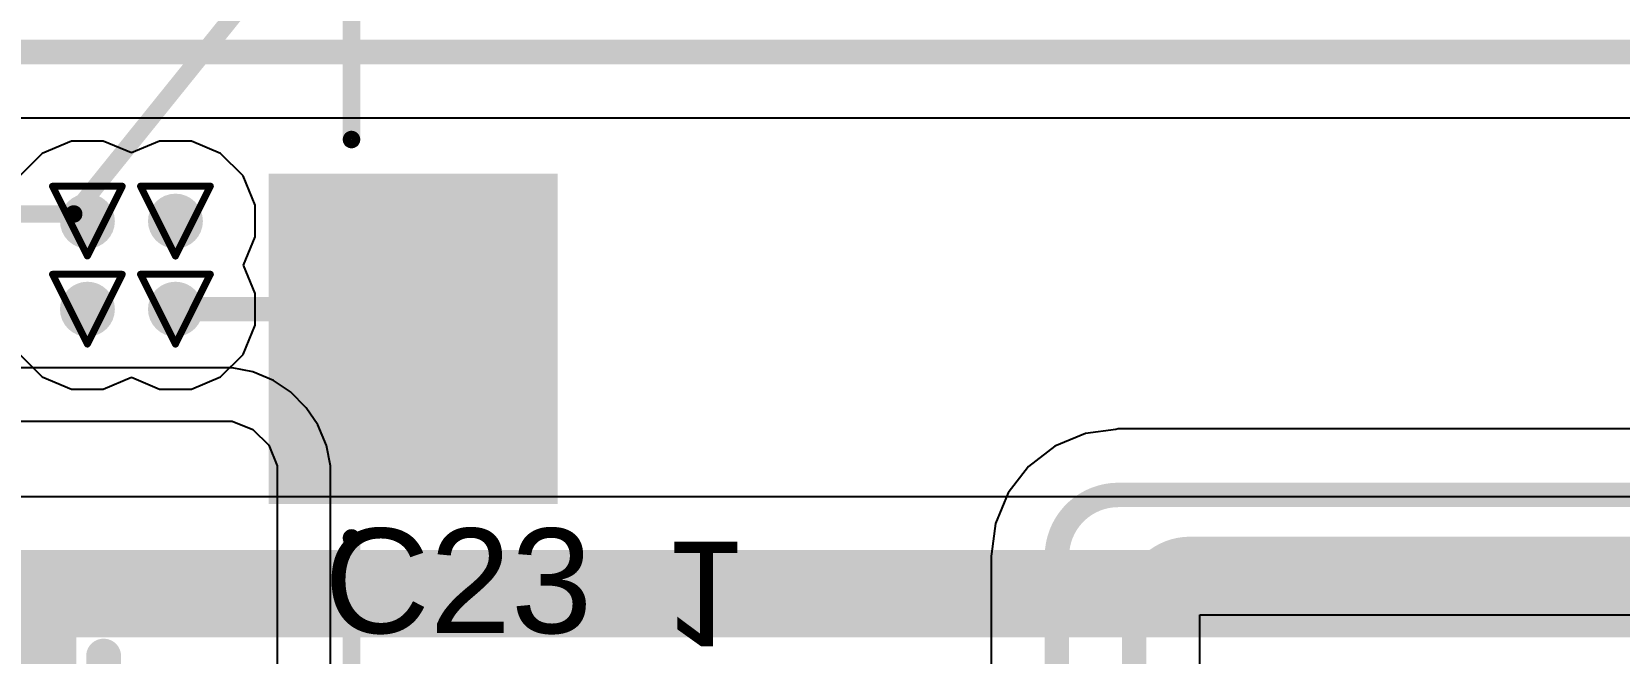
# Model space of a CAD drawing. Header units: inches. Extents: x -5 to 234, y -4 to 104.
# Drawn here: x 32.02 to 43.58, y 14.21 to 18.73 of the extents above; entities that cross this region are included whole.
import ezdxf

# ---------------------------------------------------------------- set-up
doc = ezdxf.new("R2010")
doc.units = ezdxf.units.IN
for name, color, linetype in [('Bottom Layer', 5, 'Continuous'), ('Bottom Overlay', 54, 'Continuous'), ('Bottom Paste', 16, 'Continuous'), ('Bottom Solder', 6, 'Continuous'), ('Drill Drawing', 1, 'Continuous'), ('GND', 16, 'Continuous'), ('POWER', 76, 'Continuous'), ('Top Layer', 1, 'Continuous'), ('Top Overlay', 2, 'Continuous'), ('Top Paste', 8, 'Continuous'), ('Top Solder', 216, 'Continuous'), ('Via Holes', 16, 'Continuous')]:
    doc.layers.add(name, color=color, linetype=linetype)
doc.styles.add('Arial', font='', dxfattribs={"height": 0.2})
doc.styles.get('Arial').set_extended_font_data('Arial')

# ---------------------------------------------------------------- blocks, each defined once
blk = doc.blocks.new('VLCF5020T_220MR75_1_93')
at = {"layer": 'Top Layer'}
for points in [[(-3.2, -2.45), (-3.2, 2.45), (-0.6, 2.45), (-0.6, -2.45)], [(0.6, -2.45), (0.6, 2.45), (3.2, 2.45), (3.2, -2.45)]]:
    blk.add_hatch(color=1, dxfattribs=at).paths.add_polyline_path(points)
at = {"layer": 'Top Paste'}
for points in [[(-3.2, -2.45), (-3.2, 2.45), (-0.6, 2.45), (-0.6, -2.45)], [(0.6, -2.45), (0.6, 2.45), (3.2, 2.45), (3.2, -2.45)]]:
    blk.add_hatch(color=8, dxfattribs=at).paths.add_polyline_path(points)
at = {"layer": 'Top Solder'}
for points in [[(-3.251, -2.501), (-3.251, 2.501), (-0.549, 2.501), (-0.549, -2.501)], [(0.549, -2.501), (0.549, 2.501), (3.251, 2.501), (3.251, -2.501)]]:
    blk.add_hatch(color=216, dxfattribs=at).paths.add_polyline_path(points)
at = {"layer": 'Top Overlay'}
for points in [[(-2.5, 2.7, 0.254, 0.254, 0), (2.5, 2.7, 0.254, 0.254, 0)], [(-2.5, -2.7, 0.254, 0.254, 0), (2.5, -2.7, 0.254, 0.254, 0)]]:
    blk.add_lwpolyline(points, format="xyseb", dxfattribs=at)
for points in [[(-2.563, 2.7, 0.127, 0.127, 1), (-2.436, 2.7, 0.127, 0.127, 1)], [(2.436, 2.7, 0.127, 0.127, 1), (2.563, 2.7, 0.127, 0.127, 1)], [(-2.563, -2.7, 0.127, 0.127, 1), (-2.436, -2.7, 0.127, 0.127, 1)], [(2.436, -2.7, 0.127, 0.127, 1), (2.563, -2.7, 0.127, 0.127, 1)]]:
    blk.add_lwpolyline(points, format="xyseb", close=True, dxfattribs=at)
blk = doc.blocks.new('PB_621SR13_TF_96')
at = {"layer": 'Top Layer'}
for points in [[(-4.05, -0.8), (-5.65, -0.8), (-5.65, 0.8), (-4.05, 0.8)], [(5.65, -0.8), (4.05, -0.8), (4.05, 0.8), (5.65, 0.8)]]:
    blk.add_hatch(color=1, dxfattribs=at).paths.add_polyline_path(points)
at = {"layer": 'Top Paste'}
for points in [[(-4.05, -0.8), (-5.65, -0.8), (-5.65, 0.8), (-4.05, 0.8)], [(5.65, -0.8), (4.05, -0.8), (4.05, 0.8), (5.65, 0.8)]]:
    blk.add_hatch(color=8, dxfattribs=at).paths.add_polyline_path(points)
at = {"layer": 'Top Solder'}
for points in [[(-3.948, -0.902), (-5.752, -0.902), (-5.752, 0.902), (-3.948, 0.902)], [(5.752, -0.902), (3.948, -0.902), (3.948, 0.902), (5.752, 0.902)]]:
    blk.add_hatch(color=216, dxfattribs=at).paths.add_polyline_path(points)
at = {"layer": 'Top Overlay'}
for points in [[(-4.572, 1.448, 0.127, 0.127, 0), (-2.083, 3.454, 0.127, 0.127, 0)], [(2.083, 3.454, 0.127, 0.127, 0), (-2.083, 3.454, 0.127, 0.127, 0)], [(4.572, 1.448, 0.127, 0.127, 0), (2.083, 3.454, 0.127, 0.127, 0)], [(-4.572, 0.965, 0.127, 0.127, 0), (-4.572, 1.448, 0.127, 0.127, 0)], [(4.572, 0.965, 0.127, 0.127, 0), (4.572, 1.448, 0.127, 0.127, 0)], [(-5.131, 0.952, 0.127, 0.127, 0), (-5.131, 1.435, 0.127, 0.127, 0)], [(-4.889, 1.194, 0.127, 0.127, 0), (-5.372, 1.194, 0.127, 0.127, 0)], [(5.531, 0.965, 0.127, 0.127, 0), (5.049, 0.965, 0.127, 0.127, 0)], [(-4.572, -1.448, 0.127, 0.127, 0), (-4.572, -0.965, 0.127, 0.127, 0)], [(4.572, -1.448, 0.127, 0.127, 0), (4.572, -0.965, 0.127, 0.127, 0)], [(-2.083, -3.454, 0.127, 0.127, 0), (-4.572, -1.448, 0.127, 0.127, 0)], [(2.083, -3.454, 0.127, 0.127, 0), (4.572, -1.448, 0.127, 0.127, 0)], [(2.083, -3.454, 0.127, 0.127, 0), (-2.083, -3.454, 0.127, 0.127, 0)]]:
    blk.add_lwpolyline(points, format="xyseb", dxfattribs=at)
for points in [[(-2.115, 3.454, 0.0635, 0.0635, 1), (-2.051, 3.454, 0.0635, 0.0635, 1)], [(-2.115, 3.454, 0.0635, 0.0635, 1), (-2.051, 3.454, 0.0635, 0.0635, 1)], [(2.051, 3.454, 0.0635, 0.0635, 1), (2.115, 3.454, 0.0635, 0.0635, 1)], [(2.051, 3.454, 0.0635, 0.0635, 1), (2.115, 3.454, 0.0635, 0.0635, 1)], [(-4.604, 1.448, 0.0635, 0.0635, 1), (-4.54, 1.448, 0.0635, 0.0635, 1)], [(-4.604, 1.448, 0.0635, 0.0635, 1), (-4.54, 1.448, 0.0635, 0.0635, 1)], [(4.54, 1.448, 0.0635, 0.0635, 1), (4.604, 1.448, 0.0635, 0.0635, 1)], [(4.54, 1.448, 0.0635, 0.0635, 1), (4.604, 1.448, 0.0635, 0.0635, 1)], [(-5.163, 1.435, 0.0635, 0.0635, 1), (-5.099, 1.435, 0.0635, 0.0635, 1)], [(-5.404, 1.194, 0.0635, 0.0635, 1), (-5.34, 1.194, 0.0635, 0.0635, 1)], [(-4.921, 1.194, 0.0635, 0.0635, 1), (-4.858, 1.194, 0.0635, 0.0635, 1)], [(-5.163, 0.952, 0.0635, 0.0635, 1), (-5.099, 0.952, 0.0635, 0.0635, 1)], [(-4.604, 0.965, 0.0635, 0.0635, 1), (-4.54, 0.965, 0.0635, 0.0635, 1)], [(4.54, 0.965, 0.0635, 0.0635, 1), (4.604, 0.965, 0.0635, 0.0635, 1)], [(5.017, 0.965, 0.0635, 0.0635, 1), (5.08, 0.965, 0.0635, 0.0635, 1)], [(5.5, 0.965, 0.0635, 0.0635, 1), (5.563, 0.965, 0.0635, 0.0635, 1)], [(-4.604, -0.965, 0.0635, 0.0635, 1), (-4.54, -0.965, 0.0635, 0.0635, 1)], [(4.54, -0.965, 0.0635, 0.0635, 1), (4.604, -0.965, 0.0635, 0.0635, 1)], [(-4.604, -1.448, 0.0635, 0.0635, 1), (-4.54, -1.448, 0.0635, 0.0635, 1)], [(-4.604, -1.448, 0.0635, 0.0635, 1), (-4.54, -1.448, 0.0635, 0.0635, 1)], [(4.54, -1.448, 0.0635, 0.0635, 1), (4.604, -1.448, 0.0635, 0.0635, 1)], [(4.54, -1.448, 0.0635, 0.0635, 1), (4.604, -1.448, 0.0635, 0.0635, 1)], [(-2.115, -3.454, 0.0635, 0.0635, 1), (-2.051, -3.454, 0.0635, 0.0635, 1)], [(-2.115, -3.454, 0.0635, 0.0635, 1), (-2.051, -3.454, 0.0635, 0.0635, 1)], [(2.051, -3.454, 0.0635, 0.0635, 1), (2.115, -3.454, 0.0635, 0.0635, 1)], [(2.051, -3.454, 0.0635, 0.0635, 1), (2.115, -3.454, 0.0635, 0.0635, 1)]]:
    blk.add_lwpolyline(points, format="xyseb", close=True, dxfattribs=at)
blk = doc.blocks.new('TF31_30S_0_5SH_800__B_97')
at = {"layer": 'Bottom Layer'}
blk.add_hatch(color=5, dxfattribs=at).paths.add_polyline_path([(-8.25, 0.525), (-10.15, 0.525), (-10.15, 2.725), (-8.25, 2.725)])
at = {"layer": 'Bottom Paste'}
blk.add_hatch(color=16, dxfattribs=at).paths.add_polyline_path([(-8.25, 0.525), (-10.15, 0.525), (-10.15, 2.725), (-8.25, 2.725)])
at = {"layer": 'Bottom Solder'}
blk.add_hatch(color=6, dxfattribs=at).paths.add_polyline_path([(-8.148, 0.423), (-10.252, 0.423), (-10.252, 2.827), (-8.148, 2.827)])
at = {"layer": 'Bottom Overlay'}
for points in [[(-9.65, 3.075, 0.127, 0.127, 0), (-9.65, 4.075, 0.127, 0.127, 0)], [(-9.65, -0.925, 0.127, 0.127, 0), (-9.65, 0.175, 0.127, 0.127, 0)]]:
    blk.add_lwpolyline(points, format="xyseb", dxfattribs=at)
for points in [[(-9.682, 3.075, 0.0635, 0.0635, 1), (-9.618, 3.075, 0.0635, 0.0635, 1)], [(-9.682, 0.175, 0.0635, 0.0635, 1), (-9.618, 0.175, 0.0635, 0.0635, 1)]]:
    blk.add_lwpolyline(points, format="xyseb", close=True, dxfattribs=at)
at = {"layer": 'Bottom Overlay', "style": 'Arial', "text_generation_flag": 2}
blk.add_text('1', height=0.762, rotation=180, dxfattribs=at).set_placement((-7.38, 0.148))

msp = doc.modelspace()

# ---------------------------------------------------------------- hatches: boundary and pattern name
at = {"layer": 'Bottom Layer'}
h = msp.add_hatch(color=5, dxfattribs=at)
edge = h.paths.add_edge_path()
edge.add_arc((32.427, 17.356), 0.2, 0, 360)
h = msp.add_hatch(color=5, dxfattribs=at)
edge = h.paths.add_edge_path()
edge.add_arc((33.068, 17.356), 0.2, 0, 360)
h = msp.add_hatch(color=5, dxfattribs=at)
edge = h.paths.add_edge_path()
edge.add_arc((32.427, 16.715), 0.2, 0, 360)
h = msp.add_hatch(color=5, dxfattribs=at)
edge = h.paths.add_edge_path()
edge.add_arc((33.068, 16.715), 0.2, 0, 360)
at = {"layer": 'GND'}
h = msp.add_hatch(color=16, dxfattribs=at)
edge = h.paths.add_edge_path()
edge.add_arc((32.427, 17.356), 0.2, 0, 360)
h = msp.add_hatch(color=16, dxfattribs=at)
edge = h.paths.add_edge_path()
edge.add_arc((33.068, 17.356), 0.2, 0, 360)
h = msp.add_hatch(color=16, dxfattribs=at)
edge = h.paths.add_edge_path()
edge.add_arc((32.427, 16.715), 0.2, 0, 360)
h = msp.add_hatch(color=16, dxfattribs=at)
edge = h.paths.add_edge_path()
edge.add_arc((33.068, 16.715), 0.2, 0, 360)
at = {"layer": 'POWER'}
h = msp.add_hatch(color=76, dxfattribs=at)
edge = h.paths.add_edge_path()
edge.add_arc((32.427, 17.356), 0.2, 0, 360)
h = msp.add_hatch(color=76, dxfattribs=at)
edge = h.paths.add_edge_path()
edge.add_arc((33.068, 17.356), 0.2, 0, 360)
h = msp.add_hatch(color=76, dxfattribs=at)
edge = h.paths.add_edge_path()
edge.add_arc((32.427, 16.715), 0.2, 0, 360)
h = msp.add_hatch(color=76, dxfattribs=at)
edge = h.paths.add_edge_path()
edge.add_arc((33.068, 16.715), 0.2, 0, 360)
at = {"layer": 'Top Layer'}
h = msp.add_hatch(color=1, dxfattribs=at)
edge = h.paths.add_edge_path()
edge.add_arc((32.427, 17.356), 0.2, 0, 360)
h = msp.add_hatch(color=1, dxfattribs=at)
edge = h.paths.add_edge_path()
edge.add_arc((33.068, 17.356), 0.2, 0, 360)
h = msp.add_hatch(color=1, dxfattribs=at)
edge = h.paths.add_edge_path()
edge.add_arc((32.427, 16.715), 0.2, 0, 360)
h = msp.add_hatch(color=1, dxfattribs=at)
edge = h.paths.add_edge_path()
edge.add_arc((33.068, 16.715), 0.2, 0, 360)
at = {"layer": 'Via Holes'}
h = msp.add_hatch(color=7, dxfattribs=at)
edge = h.paths.add_edge_path()
edge.add_arc((32.427, 17.356), 0.1, 0, 360)
h = msp.add_hatch(color=7, dxfattribs=at)
edge = h.paths.add_edge_path()
edge.add_arc((33.068, 17.356), 0.1, 0, 360)
h = msp.add_hatch(color=7, dxfattribs=at)
edge = h.paths.add_edge_path()
edge.add_arc((32.427, 16.715), 0.1, 0, 360)
h = msp.add_hatch(color=7, dxfattribs=at)
edge = h.paths.add_edge_path()
edge.add_arc((33.068, 16.715), 0.1, 0, 360)

# ---------------------------------------------------------------- linework, layer by layer
at = {"layer": 'Bottom Layer'}
for p, q in [((22.752, 18.108), (54.752, 18.108)), ((53.235, 15.35), (26.1, 15.35))]:
    msp.add_line(p, q, dxfattribs=at)
for points in [[(16.759, 18.587, 0.178, 0.178, 0), (54.81, 18.587, 0.178, 0.178, 0)], [(33.068, 16.715, 0.178, 0.178, 0), (34.8, 16.715, 0.178, 0.178, 0)], [(34.8, 16.5, 0.178, 0.178, 0), (34.8, 16.715, 0.178, 0.178, 0)], [(26.1, 14.645, 0.635, 0.635, 0), (53.235, 14.645, 0.635, 0.635, 0)]]:
    msp.add_lwpolyline(points, format="xyseb", dxfattribs=at)
for points in [[(33.024, 16.715, 0.0889, 0.0889, 1), (33.113, 16.715, 0.0889, 0.0889, 1)], [(34.756, 16.715, 0.0889, 0.0889, 1), (34.844, 16.715, 0.0889, 0.0889, 1)], [(34.756, 16.715, 0.0889, 0.0889, 1), (34.844, 16.715, 0.0889, 0.0889, 1)], [(34.756, 16.5, 0.0889, 0.0889, 1), (34.844, 16.5, 0.0889, 0.0889, 1)]]:
    msp.add_lwpolyline(points, format="xyseb", close=True, dxfattribs=at)
at = {"layer": 'Drill Drawing'}
for points in [[(32.173, 17.61, 0.0508, 0.0508, 0), (32.681, 17.61, 0.0508, 0.0508, 0)], [(32.173, 17.61, 0.0508, 0.0508, 0), (32.427, 17.102, 0.0508, 0.0508, 0)], [(32.427, 17.102, 0.0508, 0.0508, 0), (32.681, 17.61, 0.0508, 0.0508, 0)], [(32.814, 17.61, 0.0508, 0.0508, 0), (33.322, 17.61, 0.0508, 0.0508, 0)], [(32.814, 17.61, 0.0508, 0.0508, 0), (33.068, 17.102, 0.0508, 0.0508, 0)], [(33.068, 17.102, 0.0508, 0.0508, 0), (33.322, 17.61, 0.0508, 0.0508, 0)], [(32.173, 16.969, 0.0508, 0.0508, 0), (32.681, 16.969, 0.0508, 0.0508, 0)], [(32.173, 16.969, 0.0508, 0.0508, 0), (32.427, 16.461, 0.0508, 0.0508, 0)], [(32.427, 16.461, 0.0508, 0.0508, 0), (32.681, 16.969, 0.0508, 0.0508, 0)], [(32.814, 16.969, 0.0508, 0.0508, 0), (33.322, 16.969, 0.0508, 0.0508, 0)], [(32.814, 16.969, 0.0508, 0.0508, 0), (33.068, 16.461, 0.0508, 0.0508, 0)], [(33.068, 16.461, 0.0508, 0.0508, 0), (33.322, 16.969, 0.0508, 0.0508, 0)]]:
    msp.add_lwpolyline(points, format="xyseb", dxfattribs=at)
for points in [[(32.16, 17.61, 0.0254, 0.0254, 1), (32.185, 17.61, 0.0254, 0.0254, 1)], [(32.16, 17.61, 0.0254, 0.0254, 1), (32.185, 17.61, 0.0254, 0.0254, 1)], [(32.668, 17.61, 0.0254, 0.0254, 1), (32.693, 17.61, 0.0254, 0.0254, 1)], [(32.668, 17.61, 0.0254, 0.0254, 1), (32.693, 17.61, 0.0254, 0.0254, 1)], [(32.801, 17.61, 0.0254, 0.0254, 1), (32.827, 17.61, 0.0254, 0.0254, 1)], [(32.801, 17.61, 0.0254, 0.0254, 1), (32.827, 17.61, 0.0254, 0.0254, 1)], [(33.309, 17.61, 0.0254, 0.0254, 1), (33.335, 17.61, 0.0254, 0.0254, 1)], [(33.309, 17.61, 0.0254, 0.0254, 1), (33.335, 17.61, 0.0254, 0.0254, 1)], [(32.414, 17.102, 0.0254, 0.0254, 1), (32.439, 17.102, 0.0254, 0.0254, 1)], [(32.414, 17.102, 0.0254, 0.0254, 1), (32.439, 17.102, 0.0254, 0.0254, 1)], [(33.055, 17.102, 0.0254, 0.0254, 1), (33.081, 17.102, 0.0254, 0.0254, 1)], [(33.055, 17.102, 0.0254, 0.0254, 1), (33.081, 17.102, 0.0254, 0.0254, 1)], [(32.16, 16.969, 0.0254, 0.0254, 1), (32.185, 16.969, 0.0254, 0.0254, 1)], [(32.16, 16.969, 0.0254, 0.0254, 1), (32.185, 16.969, 0.0254, 0.0254, 1)], [(32.668, 16.969, 0.0254, 0.0254, 1), (32.693, 16.969, 0.0254, 0.0254, 1)], [(32.668, 16.969, 0.0254, 0.0254, 1), (32.693, 16.969, 0.0254, 0.0254, 1)], [(32.801, 16.969, 0.0254, 0.0254, 1), (32.827, 16.969, 0.0254, 0.0254, 1)], [(32.801, 16.969, 0.0254, 0.0254, 1), (32.827, 16.969, 0.0254, 0.0254, 1)], [(33.309, 16.969, 0.0254, 0.0254, 1), (33.335, 16.969, 0.0254, 0.0254, 1)], [(33.309, 16.969, 0.0254, 0.0254, 1), (33.335, 16.969, 0.0254, 0.0254, 1)], [(32.414, 16.461, 0.0254, 0.0254, 1), (32.439, 16.461, 0.0254, 0.0254, 1)], [(32.414, 16.461, 0.0254, 0.0254, 1), (32.439, 16.461, 0.0254, 0.0254, 1)], [(33.055, 16.461, 0.0254, 0.0254, 1), (33.081, 16.461, 0.0254, 0.0254, 1)], [(33.055, 16.461, 0.0254, 0.0254, 1), (33.081, 16.461, 0.0254, 0.0254, 1)]]:
    msp.add_lwpolyline(points, format="xyseb", close=True, dxfattribs=at)
at = {"layer": 'POWER'}
for p, q in [((32.311, 17.937), (32.098, 17.849)), ((32.542, 17.937), (32.311, 17.937)), ((32.747, 17.852), (32.542, 17.937)), ((32.953, 17.937), (32.747, 17.852)), ((33.184, 17.937), (32.953, 17.937)), ((33.397, 17.849), (33.184, 17.937)), ((32.098, 17.849), (31.934, 17.685)), ((33.561, 17.685), (33.397, 17.849)), ((33.649, 17.472), (33.561, 17.685)), ((33.649, 17.241), (33.649, 17.472)), ((33.564, 17.035), (33.649, 17.241)), ((33.649, 16.83), (33.564, 17.035)), ((33.649, 16.599), (33.649, 16.83)), ((33.561, 16.386), (33.649, 16.599)), ((31.934, 16.386), (32.098, 16.222)), ((33.397, 16.222), (33.561, 16.386)), ((32.098, 16.222), (32.311, 16.134)), ((32.542, 16.134), (32.747, 16.219)), ((32.747, 16.219), (32.953, 16.134)), ((33.184, 16.134), (33.397, 16.222)), ((32.311, 16.134), (32.542, 16.134)), ((32.953, 16.134), (33.184, 16.134))]:
    msp.add_line(p, q, dxfattribs=at)
at = {"layer": 'Top Layer'}
for p, q in [((33.482, 16.289), (29.344, 16.289)), ((33.631, 16.259), (33.482, 16.289)), ((33.781, 16.197), (33.631, 16.259)), ((33.907, 16.113), (33.781, 16.197)), ((34.021, 15.998), (33.907, 16.113)), ((34.105, 15.872), (34.021, 15.998)), ((24.637, 15.9), (33.401, 15.9)), ((33.401, 15.9), (33.482, 15.9)), ((33.482, 15.9), (33.632, 15.838)), ((33.632, 15.838), (33.747, 15.724)), ((34.168, 15.722), (34.105, 15.872)), ((39.915, 15.839), (39.695, 15.81)), ((39.934, 15.843), (39.915, 15.839)), ((58.093, 15.843), (39.934, 15.843)), ((33.747, 15.724), (33.809, 15.574)), ((34.197, 15.574), (34.168, 15.722)), ((39.695, 15.81), (39.472, 15.717)), ((39.472, 15.717), (39.28, 15.57)), ((33.809, 15.574), (33.809, 12.591)), ((34.197, 12.591), (34.197, 15.574)), ((39.28, 15.57), (39.133, 15.378)), ((39.133, 15.378), (39.04, 15.155)), ((39.04, 15.155), (39.011, 14.935)), ((39.011, 14.935), (39.008, 14.916)), ((39.008, 14.916), (39.008, 8.074)), ((40.528, 10.214), (40.528, 14.491)), ((40.528, 14.491), (46.05, 14.491))]:
    msp.add_line(p, q, dxfattribs=at)
for points in [[(39.487, 14.916, 0.178, 0.178, -0.414214), (39.934, 15.363, 0.178, 0.178, 0)], [(39.934, 15.363, 0.178, 0.178, 0), (74.91, 15.363, 0.178, 0.178, 0)], [(40.049, 14.563, 0.178, 0.178, -0.414214), (40.456, 14.97, 0.178, 0.178, 0)], [(40.456, 14.97, 0.178, 0.178, 0), (75.025, 14.97, 0.178, 0.178, 0)], [(39.487, 7.965, 0.178, 0.178, 0), (39.487, 14.916, 0.178, 0.178, 0)], [(40.049, 9.872, 0.178, 0.178, 0), (40.049, 14.563, 0.178, 0.178, 0)]]:
    msp.add_lwpolyline(points, format="xyseb", dxfattribs=at)
for points in [[(39.89, 15.363, 0.0889, 0.0889, 1), (39.979, 15.363, 0.0889, 0.0889, 1)], [(39.89, 15.363, 0.0889, 0.0889, 1), (39.979, 15.363, 0.0889, 0.0889, 1)], [(40.412, 14.97, 0.0889, 0.0889, 1), (40.501, 14.97, 0.0889, 0.0889, 1)], [(40.412, 14.97, 0.0889, 0.0889, 1), (40.501, 14.97, 0.0889, 0.0889, 1)], [(39.442, 14.916, 0.0889, 0.0889, 1), (39.531, 14.916, 0.0889, 0.0889, 1)], [(39.442, 14.916, 0.0889, 0.0889, 1), (39.531, 14.916, 0.0889, 0.0889, 1)], [(40.005, 14.563, 0.0889, 0.0889, 1), (40.094, 14.563, 0.0889, 0.0889, 1)], [(40.005, 14.563, 0.0889, 0.0889, 1), (40.094, 14.563, 0.0889, 0.0889, 1)]]:
    msp.add_lwpolyline(points, format="xyseb", close=True, dxfattribs=at)

# ---------------------------------------------------------------- block references
for name, p, rotation in [('PB_621SR13_TF_96', (30.879, 21.98), 270), ('VLCF5020T_220MR75_1_93', (29.845, 11.69), 90)]:
    msp.add_blockref(name, p, dxfattribs=dict(rotation=rotation))
msp.add_blockref('TF31_30S_0_5SH_800__B_97', (44, 14.875))

# ---------------------------------------------------------------- texts
at = {"layer": 'Top Overlay', "style": 'Arial'}
msp.add_text('C23', height=0.762, dxfattribs=at).set_placement((34.151, 14.357))

doc.saveas('drawing.dxf')
